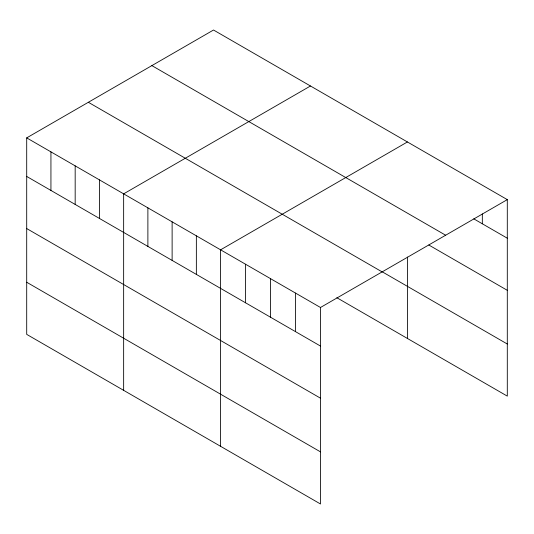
<?xml version="1.0" encoding="UTF-8"?>
<svg xmlns="http://www.w3.org/2000/svg" width="534" height="534" viewBox="0 0 534 534"><rect width="100%" height="100%" fill="white"/><g stroke="black" fill="none" stroke-linecap="round" stroke-linejoin="round"><path stroke-width="0.8" d="M26.7 137.879L320.48 307.491L320.48 503.983L26.7 334.371L26.7 137.879L213.52 30.017L507.3 199.629L507.3 396.121L336.841 297.712M310.468 85.994L123.648 193.849L123.648 390.341M407.415 141.964L220.595 249.819L220.595 446.311M320.48 307.491L507.3 199.629M473.765 218.84L507.3 238.204M151.87 65.609L445.65 235.227M428.815 245.006L507.3 290.316M381.75 271.526L507.3 344.009M88.35 102.281L382.13 271.899M26.7 176.447L320.48 346.059M26.7 228.559L320.48 398.177M26.7 282.252L320.48 451.864M482.329 213.934L482.329 223.786M407.415 257.054L407.415 338.456M295.509 293.073L295.509 331.641M270.538 278.655L270.538 317.223M245.567 264.237L245.567 302.811M196.358 235.828L196.358 274.396M172.122 221.837L172.122 260.405M147.885 207.839L147.885 246.414M99.411 179.858L99.411 218.426M75.174 165.86L75.174 204.435M50.937 151.87L50.937 190.438"/></g></svg>
